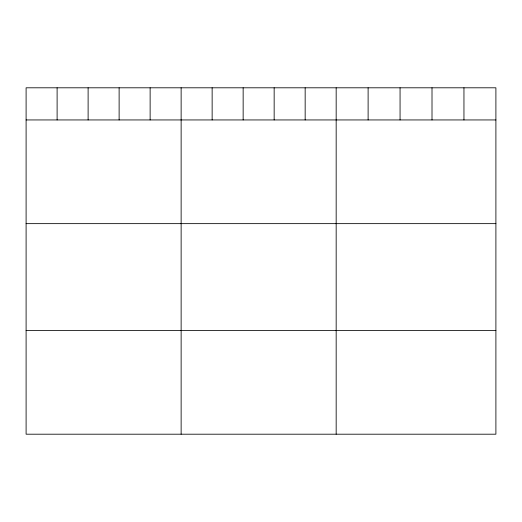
<?xml version="1.0" encoding="UTF-8"?>
<svg xmlns="http://www.w3.org/2000/svg" width="522" height="522" viewBox="0 0 522 522"><rect width="100%" height="100%" fill="white"/><g stroke="black" fill="none" stroke-linecap="round" stroke-linejoin="round"><path stroke-width="0.78" d="M495.9 119.943L495.9 434.2L26.1 434.2L26.1 87.8L495.9 87.8L495.9 119.943L26.1 119.943M26.1 223.644L495.9 223.644M26.1 330.491L495.9 330.491M463.954 87.8L463.954 119.943M432.007 87.8L432.007 119.943M400.061 87.8L400.061 119.943M368.114 87.8L368.114 119.943M336.168 87.8L336.168 434.2M305.161 87.8L305.161 119.943M274.154 87.8L274.154 119.943M243.148 87.8L243.148 119.943M212.141 87.8L212.141 119.943M181.134 87.8L181.134 434.2M150.127 87.8L150.127 119.943M119.12 87.8L119.12 119.943M88.114 87.8L88.114 119.943M57.107 87.8L57.107 119.943"/></g></svg>
